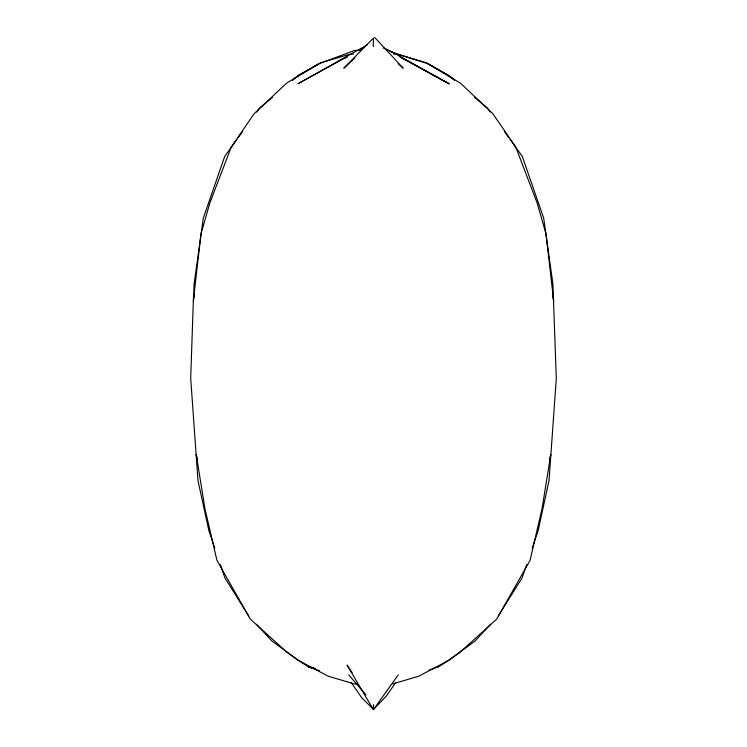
<?xml version="1.0" encoding="UTF-8"?>
<svg xmlns="http://www.w3.org/2000/svg" width="747" height="747" viewBox="0 0 747 747"><rect width="100%" height="100%" fill="white"/><g stroke="black" fill="none" stroke-linecap="round" stroke-linejoin="round"><path stroke-width="1.12" d="M373.332 46.501L373.36 38.125L343.835 68.192L354.853 57.855M398.216 674.943L373.407 709.65L373.5 704.701M194.603 293.991L193.342 300.77L190.7 378.309L197.964 480.545L208.861 530.603L214.809 548.167M549.428 460.115L550.782 454.493L542.061 508.614L530.062 560.343L496.727 619.076L460.04 652.252L449.227 660.049L418.778 676.231L392.642 683.907M526.616 564.639L522.153 577.804L498.249 615.967M532.191 548.167L538.139 530.603L549.036 480.545L556.3 378.309L552.911 284.009L543.704 218.18L522.265 156.338L510.033 139.381M395.695 682.59L386.544 695.793L373.547 709.417L361.744 697.773L351.295 682.655M236.967 139.381L224.735 156.338L203.296 218.18L194.089 284.009L193.342 300.77L200.98 233.998L209.888 202.867L231.234 147.103L254.176 113.647L286.587 83.15L320.566 62.823L349.026 54.475L353.471 53.999M238.321 137.495L242.402 131.845M256.669 112.059L259.386 108.287L272.646 97.11M490.546 624.296L475.157 640.954L447.425 661.188L438.433 666.912L428.937 670.162M292.479 80.424L297.67 75.923L318.95 63.766L354.405 50.525L360.222 50.198M294.738 78.538L298.277 75.494L318.95 63.766M294.738 78.472L298.277 75.494M367.141 44.96L297.922 83.776L347.252 56.725M344.881 58.061L347.42 56.641M358.14 50.581L362.239 48.611M393.529 53.999L397.974 54.475L426.434 62.823L460.413 83.15L492.824 113.647L515.766 147.103L537.112 202.867L546.02 233.998L553.658 300.77L552.397 293.991M357.738 684.289L354.358 683.907L328.222 676.231L297.773 660.049L286.96 652.252L250.273 619.076L216.938 560.343L204.939 508.614L196.218 454.493L197.572 460.115M392.044 52.206L428.05 63.766L448.723 75.494L452.262 78.472M315.327 668.416L308.567 666.912L299.575 661.188L271.843 640.954L256.454 624.296M315.253 668.77L308.567 666.912L319.548 670.741M383.136 47.817L391.325 51.562L449.078 83.776L400.579 57.258M384.77 48.611L392.959 52.561M399.748 56.725L449.078 83.776M428.05 63.766L449.33 75.923L454.521 80.424M474.354 97.11L487.614 108.287L490.331 112.059M448.723 75.494L452.262 78.538M398.132 63.644L403.165 68.192L374.574 37.35M248.751 615.967L224.847 577.804L220.384 564.639M348.784 674.943L366.002 694.906M504.598 131.845L508.679 137.495M352.182 672.655L347.066 665.119L373.407 709.65"/></g></svg>
